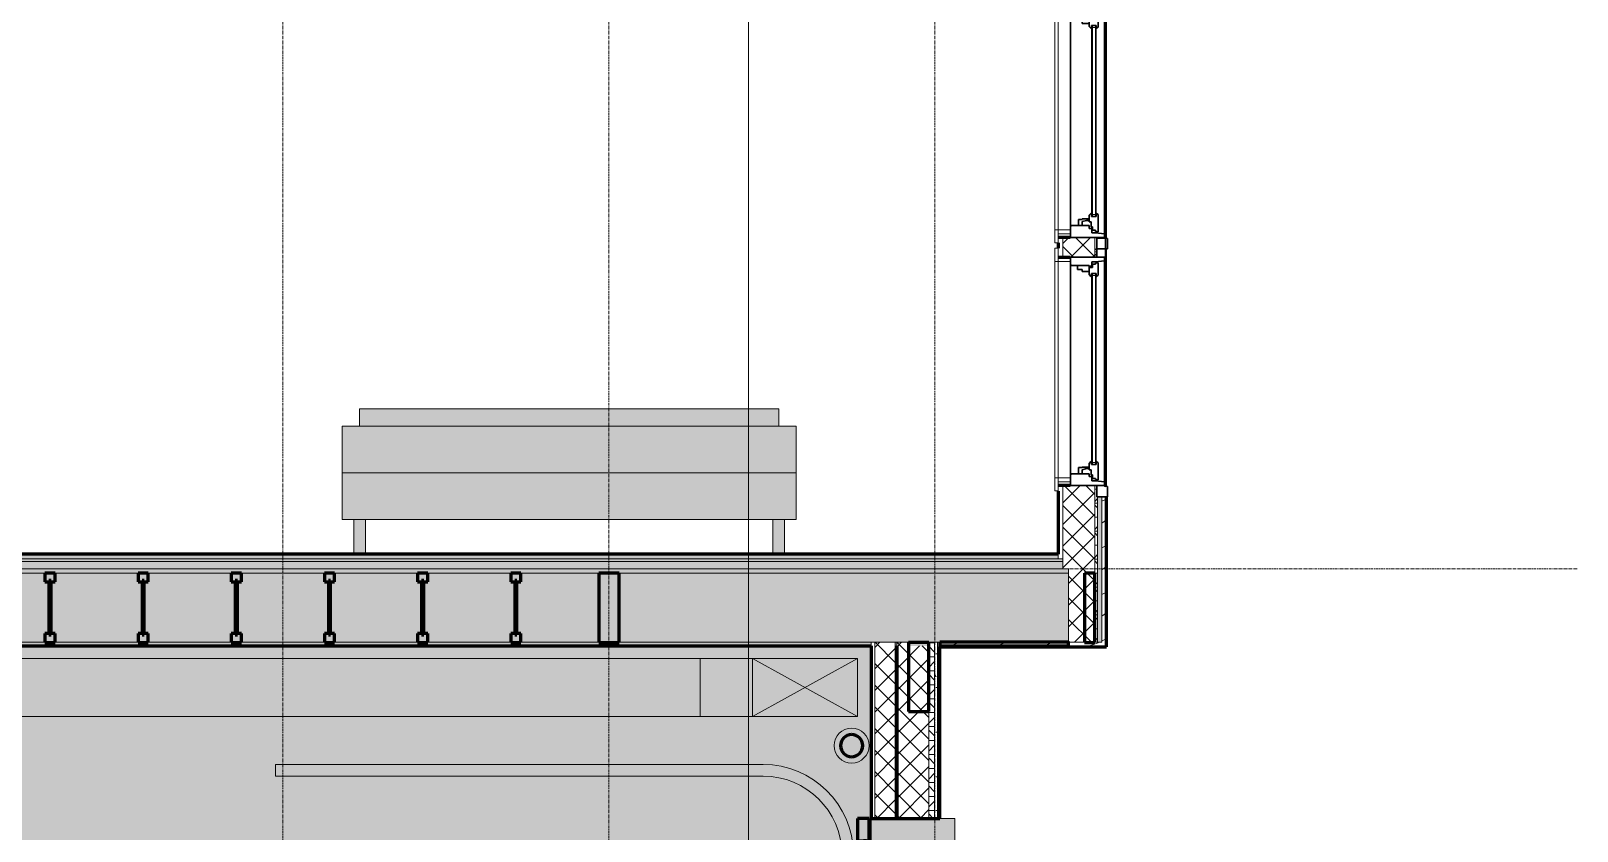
# Model space of a CAD drawing. Header units: inches. Extents: x -3207 to -1923, y -226 to 478.
# Drawn here: x -2201.1 to -1935.5, y 102.2 to 239.7 of the extents above; entities that cross this region are included whole.
import ezdxf

# ---------------------------------------------------------------- set-up
doc = ezdxf.new("R2010")
doc.units = ezdxf.units.IN
doc.header["$MEASUREMENT"] = 0
doc.linetypes.add('Grid Line 1_2_', pattern=[0.875, 0.5, -0.125, 0.125, -0.125])
for name, color, linetype, lineweight in [('A-CLNG-1', 13, 'Continuous', 60), ('A-CLNG-PATT-1', 13, 'Continuous', 9), ('A-DOOR', 31, 'Continuous', 18), ('A-DOOR-1', 31, 'Continuous', 60), ('A-FLOR', 192, 'Continuous', 18), ('A-FLOR-1', 192, 'Continuous', 60), ('A-FLOR-LEVL-1', 51, 'Grid Line 1_2_', 9), ('A-FLOR-MCUT', 51, 'Continuous', 18), ('A-FLOR-PATT-1', 8, 'Continuous', 9), ('A-GLAZ-1', 151, 'Continuous', 9), ('A-GLAZ-2', 151, 'Continuous', 30), ('A-WALL', 113, 'Continuous', 18), ('A-WALL-PATT-1', 111, 'Continuous', 9), ('G-ANNO-SYMB-1', 111, 'Continuous', 9), ('I-FURN', 30, 'Continuous', 9), ('I-WALL', 2, 'Continuous', 18), ('I-WALL-1', 2, 'Continuous', 60), ('M-HVAC-DUCT', 70, 'Continuous', 9), ('M-HVAC-DUCT-ANNO', 70, 'Continuous', 9), ('S-BEAM', 12, 'Continuous', 9), ('S-BEAM-1', 12, 'Continuous', 60), ('S-FNDN', 32, 'Continuous', 18), ('S-FNDN-1', 32, 'Continuous', 60), ('S-GRID-1', 1, 'Grid Line 1_2_', 9)]:
    doc.layers.add(name, color=color, linetype=linetype, lineweight=lineweight)
pattern_1 = [(0, (-2625.466, 124.937), (15.36, 3.84), [0.634, -10.886, 0.634, -10.886, -61.44]), (0, (-2625.466, 124.937), (15.36, 3.84), [-23.04, 0.634, -22.406, 0.634, -10.886, -26.88]), (0, (-2625.466, 124.937), (15.36, 3.84), [-57.6, 0.634, -7.046, 0.634, -18.566]), (120, (-2619.706, 126.857), (-11.005538, 11.38215), [0.634, -10.886, 0.634, -10.886, -61.44]), (120, (-2619.706, 126.857), (-11.005538, 11.38215), [-23.04, 0.634, -22.406, 0.634, -10.886, -26.88]), (120, (-2619.706, 126.857), (-11.005538, 11.38215), [-57.6, 0.634, -7.046, 0.634, -18.566]), (240, (-2617.786, 134.537), (-4.354462, -15.22215), [0.634, -10.886, 0.634, -10.886, -61.44]), (240, (-2617.786, 134.537), (-4.354462, -15.22215), [-23.04, 0.634, -22.406, 0.634, -10.886, -26.88]), (240, (-2617.786, 134.537), (-4.354462, -15.22215), [-57.6, 0.634, -7.046, 0.634, -18.566])]
pattern_2 = [(45, (-2625.466, 124.937), (-1.856155, 1.856155), []), (135, (-2625.466, 124.937), (-1.856155, -1.856155), [])]
pattern_3 = [(0, (-2625.466, 124.937), (0, 2.399), []), (315, (-2625.466, 124.937), (2.398506, 0), [3.393, -3.393]), (45, (-2625.466, 124.937), (2.398506, 0), [3.393, -3.393])]
pattern_4 = [(216.87, (-2622.268, 132.934), (23.9897714, 15.993643), [3.998, -35.986]), (206.565, (-2617.47, 130.535), (-7.99708, -7.99662), [8.941, -8.941]), (198.435, (-2617.47, 126.537), (-15.993845, -7.997098), [5.058, -20.23])]

# ---------------------------------------------------------------- blocks, each defined once
blk = doc.blocks.new('Bed-Standard - King 78_ x 80_-V3-Section 12')
at = {"layer": 'I-FURN'}
for points in [[(-2072.6, 173.75), (-2072.6, 174.75), (-2144.6, 174.75), (-2144.6, 173.75), (-2092.81, 173.75)], [(-2144.6, 171.75), (-2072.6, 171.75), (-2072.6, 173.75), (-2144.6, 173.75)], [(-2147.46, 163.75), (-2146.6, 163.75), (-2146.6, 171.75), (-2147.6, 171.75), (-2147.6, 163.75), (-2147.52, 163.75)], [(-2070.6, 163.75), (-2070.6, 171.75), (-2146.6, 171.75), (-2146.6, 163.75), (-2092.81, 163.75)], [(-2070.35, 163.75), (-2069.6, 163.75), (-2069.6, 171.75), (-2070.6, 171.75), (-2070.6, 163.75)], [(-2147.52, 155.75), (-2146.6, 155.75), (-2146.6, 163.75), (-2147.6, 163.75), (-2147.6, 155.75), (-2147.53, 155.75)], [(-2129.13, 155.75), (-2070.6, 155.75), (-2070.6, 163.75), (-2146.6, 163.75), (-2146.6, 155.75), (-2138.21, 155.75)], [(-2070.31, 155.75), (-2069.6, 155.75), (-2069.6, 163.75), (-2070.6, 163.75), (-2070.6, 155.75), (-2070.35, 155.75)], [(-2145.6, 149.75), (-2143.6, 149.75), (-2143.6, 155.75), (-2145.6, 155.75), (-2145.6, 151.52)], [(-2073.6, 149.75), (-2071.6, 149.75), (-2071.6, 155.75), (-2073.6, 155.75), (-2073.6, 151.52)]]:
    blk.add_hatch(color=256, dxfattribs=at).paths.add_polyline_path(points, flags=0)
for p, q in [((-2072.6, 174.75), (-2144.6, 174.75)), ((-2144.6, 173.75), (-2144.6, 174.75)), ((-2144.6, 171.75), (-2144.6, 173.75)), ((-2072.6, 174.75), (-2072.6, 173.75)), ((-2072.6, 173.75), (-2072.6, 171.75)), ((-2147.6, 171.75), (-2147.6, 163.75)), ((-2147.6, 171.75), (-2146.6, 171.75)), ((-2146.6, 171.75), (-2070.6, 171.75)), ((-2070.6, 171.75), (-2069.6, 171.75)), ((-2069.6, 163.75), (-2069.6, 171.75)), ((-2147.6, 163.75), (-2147.6, 155.75)), ((-2147.6, 163.75), (-2146.6, 163.75)), ((-2146.6, 163.75), (-2147.6, 163.75)), ((-2146.6, 163.75), (-2070.6, 163.75)), ((-2070.6, 163.75), (-2146.6, 163.75)), ((-2070.6, 163.75), (-2069.6, 163.75)), ((-2069.6, 163.75), (-2070.6, 163.75)), ((-2069.6, 155.75), (-2069.6, 163.75)), ((-2146.6, 155.75), (-2147.6, 155.75)), ((-2070.6, 155.75), (-2146.6, 155.75)), ((-2145.6, 155.75), (-2145.6, 149.75)), ((-2143.6, 149.75), (-2143.6, 155.75)), ((-2073.6, 155.75), (-2073.6, 149.75)), ((-2071.6, 149.75), (-2071.6, 155.75)), ((-2069.6, 155.75), (-2070.6, 155.75))]:
    blk.add_line(p, q, dxfattribs=at)
blk = doc.blocks.new('Door-Sectional_Model3552_Comcl_Amarr - GARAGE-1873520-Section 12')
at = {"layer": 'A-DOOR'}
for points in [[(-2060.09, 113.88), (-2060.09, 114.98), (-2060.93, 115.18), (-2061.6, 115.73), (-2061.95, 116.46), (-2061.93, 117.33), (-2061.57, 118.07), (-2060.91, 118.6), (-2060.09, 118.79), (-2060.09, 119.88), (-2061.23, 119.65), (-2062.21, 119), (-2062.86, 118.03), (-2063.08, 116.87), (-2062.86, 115.73), (-2062.21, 114.76), (-2061.23, 114.11), (-2060.32, 113.93)], [(-2060.09, 113.88), (-2058.94, 114.11), (-2057.97, 114.76), (-2057.31, 115.73), (-2057.09, 116.88), (-2057.31, 118.03), (-2057.97, 119), (-2058.94, 119.65), (-2060.09, 119.88), (-2060.09, 118.79), (-2059.25, 118.59), (-2058.58, 118.03), (-2058.23, 117.31), (-2058.24, 116.43), (-2058.6, 115.69), (-2059.26, 115.16), (-2060.09, 114.98), (-2060.09, 114.11)], [(-2060.09, 114.98), (-2059.26, 115.16), (-2058.6, 115.69), (-2058.23, 116.46), (-2058.23, 117.31), (-2058.6, 118.07), (-2059.28, 118.61), (-2060.09, 118.79), (-2060.91, 118.6), (-2061.58, 118.07), (-2061.95, 117.31), (-2061.95, 116.46), (-2061.58, 115.69), (-2060.89, 115.16), (-2060.44, 115.06)], [(-2059.06, 20.52), (-2059.06, 57.81), (-2059.77, 98.32), (-2060.03, 100.99), (-2060.75, 103.57), (-2061.91, 105.99), (-2063.46, 108.18), (-2065.37, 110.06), (-2067.57, 111.59), (-2070, 112.71), (-2072.6, 113.4), (-2075.27, 113.63), (-2159.06, 113.63), (-2159.06, 111.63), (-2075.27, 111.63), (-2072.94, 111.43), (-2070.68, 110.83), (-2068.56, 109.85), (-2066.64, 108.52), (-2064.98, 106.88), (-2063.63, 104.97), (-2062.62, 102.87), (-2062, 100.62), (-2061.77, 98.29), (-2060.41, 20.54), (-2059.77, 20.53)], [(-2057.56, 84.63), (-2057.56, 100.51), (-2058.06, 100.51), (-2058.06, 84.63)], [(-2057.56, 63.63), (-2057.56, 82.13), (-2058.06, 82.13), (-2058.06, 63.63)], [(-2057.56, 42.63), (-2057.56, 61.13), (-2058.06, 61.13), (-2058.06, 42.63)], [(-2057.56, 24.26), (-2057.56, 40.13), (-2058.56, 40.13), (-2058.56, 24.26), (-2058.41, 24.26)]]:
    blk.add_hatch(color=256, dxfattribs=at).paths.add_polyline_path(points, flags=0)
h = blk.add_hatch(color=256, dxfattribs=at)
h.paths.add_polyline_path([(-2057.06, 83.38), (-2057.06, 84.63), (-2059.06, 84.63), (-2059.06, 83.38), (-2057.56, 83.38)], flags=0)
h.paths.add_polyline_path([(-2058.06, 100.51), (-2057.06, 100.51), (-2057.06, 104.38), (-2059.06, 104.38), (-2059.06, 100.51), (-2058.41, 100.51)], flags=0)
h = blk.add_hatch(color=256, dxfattribs=at)
h.paths.add_polyline_path([(-2059.06, 84.63), (-2058.06, 84.63), (-2058.06, 100.51), (-2059.06, 100.51), (-2059.06, 98.32)], flags=0)
h.paths.add_polyline_path([(-2057.56, 84.63), (-2057.06, 84.63), (-2057.06, 100.51), (-2057.56, 100.51)], flags=0)
h = blk.add_hatch(color=256, dxfattribs=at)
h.paths.add_polyline_path([(-2058.06, 62.38), (-2057.06, 62.38), (-2057.06, 63.63), (-2059.06, 63.63), (-2059.06, 62.38), (-2058.41, 62.38)], flags=0)
h.paths.add_polyline_path([(-2058.06, 82.13), (-2057.06, 82.13), (-2057.06, 83.38), (-2059.06, 83.38), (-2059.06, 82.13), (-2058.41, 82.13)], flags=0)
h = blk.add_hatch(color=256, dxfattribs=at)
h.paths.add_polyline_path([(-2057.56, 63.63), (-2057.06, 63.63), (-2057.06, 82.13), (-2057.56, 82.13)], flags=0)
h.paths.add_polyline_path([(-2058.41, 63.63), (-2058.06, 63.63), (-2058.06, 82.13), (-2059.06, 82.13), (-2059.06, 63.63)], flags=0)
h = blk.add_hatch(color=256, dxfattribs=at)
h.paths.add_polyline_path([(-2057.06, 41.38), (-2057.06, 42.63), (-2059.06, 42.63), (-2059.06, 41.38), (-2057.56, 41.38)], flags=0)
h.paths.add_polyline_path([(-2057.56, 61.13), (-2057.06, 61.13), (-2057.06, 62.38), (-2059.06, 62.38), (-2059.06, 61.13), (-2058.06, 61.13)], flags=0)
h = blk.add_hatch(color=256, dxfattribs=at)
h.paths.add_polyline_path([(-2059.06, 42.63), (-2058.06, 42.63), (-2058.06, 61.13), (-2059.06, 61.13), (-2059.06, 57.81)], flags=0)
h.paths.add_polyline_path([(-2057.56, 42.63), (-2057.06, 42.63), (-2057.06, 61.13), (-2057.56, 61.13)], flags=0)
h = blk.add_hatch(color=256, dxfattribs=at)
h.paths.add_polyline_path([(-2057.06, 20.47), (-2057.06, 24.26), (-2059.06, 24.26), (-2059.06, 20.52), (-2057.11, 20.47)], flags=0)
h.paths.add_polyline_path([(-2058.06, 40.13), (-2057.06, 40.13), (-2057.06, 41.38), (-2059.06, 41.38), (-2059.06, 40.13), (-2058.41, 40.13)], flags=0)
h = blk.add_hatch(color=256, dxfattribs=at)
h.paths.add_polyline_path([(-2059.06, 24.26), (-2058.56, 24.26), (-2058.56, 40.13), (-2059.06, 40.13), (-2059.06, 24.96)], flags=0)
h.paths.add_polyline_path([(-2057.56, 24.26), (-2057.06, 24.26), (-2057.06, 40.13), (-2057.56, 40.13), (-2057.56, 24.96)], flags=0)
for p, q in [((-2159.06, 111.63), (-2159.06, 113.63)), ((-2159.06, 113.63), (-2075.27, 113.63)), ((-2159.06, 111.63), (-2075.27, 111.63)), ((-2061.77, 98.29), (-2060.42, 20.54)), ((-2059.06, 57.81), (-2059.77, 98.32)), ((-2059.06, 100.51), (-2059.06, 84.63)), ((-2057.06, 84.63), (-2057.06, 100.51)), ((-2059.06, 82.13), (-2059.06, 63.63)), ((-2057.06, 63.63), (-2057.06, 82.13)), ((-2059.06, 61.13), (-2059.06, 42.63)), ((-2057.06, 42.63), (-2057.06, 61.13)), ((-2059.06, 40.13), (-2059.06, 24.26)), ((-2057.06, 24.26), (-2057.06, 40.13))]:
    blk.add_line(p, q, dxfattribs=at)
for centre, radius, start, end in [((-2060.09, 116.88), 3, 90, 270), ((-2060.09, 116.88), 3, 270, 90), ((-2075.27, 98.13), 15.5, 0.6951, 90), ((-2075.27, 98.13), 13.5, 0.6728, 90)]:
    blk.add_arc(centre, radius, start, end, dxfattribs=at)
at = {"layer": 'A-DOOR-1'}
for p, q in [((-2059.06, 104.38), (-2059.06, 100.51)), ((-2057.06, 104.38), (-2059.06, 104.38)), ((-2057.06, 100.51), (-2057.06, 104.38)), ((-2059.06, 100.51), (-2057.06, 100.51)), ((-2058.06, 100.51), (-2058.06, 84.63)), ((-2057.56, 100.51), (-2058.06, 100.51)), ((-2057.56, 84.63), (-2057.56, 100.51)), ((-2059.06, 84.63), (-2059.06, 83.38)), ((-2057.06, 84.63), (-2059.06, 84.63)), ((-2059.06, 83.38), (-2057.06, 83.38)), ((-2059.06, 83.38), (-2059.06, 82.13)), ((-2057.06, 83.38), (-2059.06, 83.38)), ((-2058.06, 84.63), (-2057.56, 84.63)), ((-2057.06, 83.38), (-2057.06, 84.63)), ((-2057.06, 82.13), (-2057.06, 83.38)), ((-2059.06, 82.13), (-2057.06, 82.13)), ((-2058.06, 82.13), (-2058.06, 63.63)), ((-2057.56, 82.13), (-2058.06, 82.13)), ((-2057.56, 63.63), (-2057.56, 82.13)), ((-2059.06, 63.63), (-2059.06, 62.38)), ((-2057.06, 63.63), (-2059.06, 63.63)), ((-2059.06, 62.38), (-2057.06, 62.38)), ((-2059.06, 62.38), (-2059.06, 61.13)), ((-2057.06, 62.38), (-2059.06, 62.38)), ((-2059.06, 61.13), (-2057.06, 61.13)), ((-2058.06, 63.63), (-2057.56, 63.63)), ((-2058.06, 61.13), (-2058.06, 42.63)), ((-2057.56, 61.13), (-2058.06, 61.13)), ((-2057.56, 42.63), (-2057.56, 61.13)), ((-2057.06, 62.38), (-2057.06, 63.63)), ((-2057.06, 61.13), (-2057.06, 62.38)), ((-2059.06, 42.63), (-2059.06, 41.38)), ((-2057.06, 42.63), (-2059.06, 42.63)), ((-2058.06, 42.63), (-2057.56, 42.63)), ((-2057.06, 41.38), (-2057.06, 42.63)), ((-2059.06, 41.38), (-2057.06, 41.38)), ((-2059.06, 41.38), (-2059.06, 40.13)), ((-2057.06, 41.38), (-2059.06, 41.38)), ((-2059.06, 40.13), (-2057.06, 40.13)), ((-2058.56, 40.13), (-2058.56, 24.26)), ((-2057.56, 40.13), (-2058.56, 40.13)), ((-2057.56, 24.26), (-2057.56, 40.13)), ((-2057.06, 40.13), (-2057.06, 41.38)), ((-2059.06, 24.26), (-2059.06, 20.38)), ((-2057.06, 24.26), (-2059.06, 24.26)), ((-2058.56, 24.26), (-2057.56, 24.26)), ((-2057.06, 20.38), (-2057.06, 24.26)), ((-2059.06, 20.38), (-2057.06, 20.38))]:
    blk.add_line(p, q, dxfattribs=at)
for start, end in [(90, 270), (270, 90)]:
    blk.add_arc((-2060.09, 116.88), 1.91, start, end, dxfattribs=at)
blk = doc.blocks.new('LVL-Laminated Veneer Lumber - _2_-1 3_4_ x 11 7_8_ LVL-1960453-Section 12')
at = {"layer": 'S-BEAM-1'}
for p, q in [((-2100.02, 146.5), (-2103.52, 146.5)), ((-2103.52, 146.5), (-2103.52, 134.62)), ((-2100.02, 134.62), (-2100.02, 146.5)), ((-2103.52, 134.62), (-2100.02, 134.62))]:
    blk.add_line(p, q, dxfattribs=at)
blk = doc.blocks.new('Window-Casement-Andersen-A_Series - 3_-3 1_4_ x 3_-3 1_4_-V6-Section 12')
at = {"layer": 'A-GLAZ-1'}
for p, q in [((-2024.59, 202.34), (-2025.21, 202.34)), ((-2025.21, 202.34), (-2025.21, 160.63)), ((-2024.59, 160.63), (-2024.59, 202.34)), ((-2024.59, 200.09), (-2025.21, 200.09)), ((-2024.59, 200.78), (-2024.59, 162.19)), ((-2022.52, 200.78), (-2024.59, 200.78)), ((-2022.52, 200.09), (-2024.59, 200.09)), ((-2022.52, 162.19), (-2022.52, 200.78)), ((-2018.87, 197.5), (-2018.87, 165.68)), ((-2018.74, 197.5), (-2018.74, 197.98)), ((-2018.22, 197.65), (-2018.74, 197.65)), ((-2018.74, 197.5), (-2018.74, 165.68)), ((-2018.22, 197.98), (-2018.22, 197.5)), ((-2018.22, 197.5), (-2018.22, 165.68)), ((-2018.1, 197.5), (-2018.1, 165.68)), ((-2018.74, 165.68), (-2018.74, 165.18)), ((-2018.22, 165.51), (-2018.74, 165.51)), ((-2018.22, 165.18), (-2018.22, 165.68)), ((-2024.59, 162.88), (-2025.21, 162.88)), ((-2022.52, 162.88), (-2024.59, 162.88)), ((-2024.59, 162.19), (-2022.52, 162.19)), ((-2025.21, 160.63), (-2024.59, 160.63))]:
    blk.add_line(p, q, dxfattribs=at)
at = {"layer": 'A-GLAZ-2'}
for p, q in [((-2016.46, 204.06), (-2017.96, 204.06)), ((-2017.96, 204.06), (-2017.96, 200.81)), ((-2016.46, 204.06), (-2017.96, 204.06)), ((-2016.46, 161.43), (-2016.46, 204.06)), ((-2016.46, 203.56), (-2016.46, 203.19)), ((-2016.46, 203.19), (-2016.46, 200.56)), ((-2016.65, 200.81), (-2022.52, 200.81)), ((-2022.52, 200.81), (-2022.52, 161.56)), ((-2022.52, 199.54), (-2022.37, 199.38)), ((-2022.37, 199.38), (-2019.31, 199.38)), ((-2021.31, 199.38), (-2021.31, 198.7)), ((-2019.31, 199.38), (-2019.31, 197.82)), ((-2019.31, 199.25), (-2018.83, 199.25)), ((-2018.83, 199.25), (-2018.83, 200.01)), ((-2018.83, 200.01), (-2018.18, 200.01)), ((-2018.2, 199.58), (-2018.7, 199.58)), ((-2018.7, 199.58), (-2018.7, 199.06)), ((-2017.72, 199.83), (-2018.2, 199.75)), ((-2018.2, 199.75), (-2018.2, 199.58)), ((-2018.18, 200.01), (-2016.65, 200.19)), ((-2017.72, 197.69), (-2017.72, 199.83)), ((-2016.65, 161.56), (-2016.65, 200.81)), ((-2016.46, 200.56), (-2016.65, 200.56)), ((-2021.31, 198.7), (-2020.5, 198.7)), ((-2020.5, 198.7), (-2020.5, 198.34)), ((-2020.5, 198.34), (-2019.31, 198.34)), ((-2018.7, 199.06), (-2019.31, 199.06)), ((-2019.31, 197.82), (-2018.99, 197.5)), ((-2018.99, 197.5), (-2018.87, 197.5)), ((-2018.87, 197.98), (-2018.87, 197.5)), ((-2018.1, 197.98), (-2018.87, 197.98)), ((-2018.1, 197.98), (-2018.1, 197.5)), ((-2018.1, 197.5), (-2018.05, 197.5)), ((-2018.05, 197.5), (-2017.72, 197.69)), ((-2019.31, 164.74), (-2020.51, 164.74)), ((-2020.51, 164.74), (-2020.51, 164.64)), ((-2019, 165.68), (-2019.31, 165.38)), ((-2019.31, 165.38), (-2019.31, 164.26)), ((-2018.87, 165.68), (-2019, 165.68)), ((-2018.87, 165.18), (-2018.87, 165.68)), ((-2018.1, 165.18), (-2018.87, 165.18)), ((-2018.05, 165.68), (-2018.1, 165.68)), ((-2018.1, 165.68), (-2018.1, 165.18)), ((-2017.72, 165.48), (-2018.05, 165.68)), ((-2017.72, 162.54), (-2017.72, 165.48)), ((-2022.52, 163.43), (-2022.37, 163.59)), ((-2022.37, 163.59), (-2019.3, 163.59)), ((-2021.11, 164.64), (-2020.51, 164.64)), ((-2021.11, 163.59), (-2021.11, 164.64)), ((-2019.74, 164.48), (-2020.5, 164.28)), ((-2020.5, 164.28), (-2020.5, 163.59)), ((-2019.31, 164.48), (-2019.74, 164.48)), ((-2019.31, 164.26), (-2018.94, 164.26)), ((-2019.3, 163.59), (-2019.3, 163.13)), ((-2019.3, 163.13), (-2018.83, 163.13)), ((-2018.94, 164.26), (-2018.94, 163.39)), ((-2018.94, 163.39), (-2018.7, 163.39)), ((-2018.83, 163.13), (-2018.83, 162.36)), ((-2018.83, 162.36), (-2018.18, 162.36)), ((-2018.7, 163.39), (-2018.7, 162.8)), ((-2018.7, 162.8), (-2018.2, 162.8)), ((-2018.2, 162.8), (-2018.2, 162.6)), ((-2018.2, 162.6), (-2018.03, 162.6)), ((-2018.18, 162.36), (-2016.65, 162.19)), ((-2018.03, 162.6), (-2017.72, 162.54)), ((-2022.52, 161.56), (-2016.65, 161.56)), ((-2017.96, 161.56), (-2017.96, 159.94)), ((-2017.96, 161.56), (-2017.96, 159.63)), ((-2016.46, 159.63), (-2017.96, 159.63)), ((-2017.96, 159.63), (-2016.15, 159.63)), ((-2016.65, 161.56), (-2016.65, 161.46)), ((-2016.65, 161.46), (-2016.65, 161.56)), ((-2016.65, 161.46), (-2016.46, 161.43)), ((-2016.15, 161.38), (-2016.65, 161.46)), ((-2016.15, 159.63), (-2016.15, 161.38))]:
    blk.add_line(p, q, dxfattribs=at)
blk = doc.blocks.new('LVL-Laminated Veneer Lumber - _2_-1 3_4_ x 11 7_8_ LVL-2008976-Section 12')
at = {"layer": 'S-BEAM'}
blk.add_hatch(color=256, dxfattribs=at).paths.add_polyline_path([(-2048.1, 134), (-2046.84, 134), (-2046.84, 134.62), (-2050.34, 134.62), (-2050.34, 134)], flags=0)
at = {"layer": 'S-BEAM-1'}
for p, q in [((-2046.84, 134.62), (-2050.34, 134.62)), ((-2050.34, 134.62), (-2050.34, 122.75)), ((-2046.84, 122.75), (-2046.84, 134.62)), ((-2050.34, 122.75), (-2046.84, 122.75))]:
    blk.add_line(p, q, dxfattribs=at)
blk = doc.blocks.new('LVL-Laminated Veneer Lumber - 1 3_4_x11 7_8_ LVL-1960503-Section 12')
at = {"layer": 'S-BEAM-1'}
for p, q in [((-2018.34, 146.5), (-2020.09, 146.5)), ((-2020.09, 146.5), (-2020.09, 134.62)), ((-2018.34, 134.62), (-2018.34, 146.5)), ((-2020.09, 134.62), (-2018.34, 134.62))]:
    blk.add_line(p, q, dxfattribs=at)
blk = doc.blocks.new('Rectangular Elbow - Radius - 1 W-2200222-Section 12')
at = {"layer": 'M-HVAC-DUCT'}
blk.add_hatch(color=256, dxfattribs=at).paths.add_polyline_path([(-2077.09, 121.87), (-2077.09, 131.87), (-2086.09, 131.87), (-2086.09, 121.87), (-2077.31, 121.87)], flags=0)
for p, q in [((-2086.09, 121.87), (-2086.09, 131.87)), ((-2077.09, 131.87), (-2086.09, 131.87)), ((-2086.09, 121.87), (-2077.09, 121.87))]:
    blk.add_line(p, q, dxfattribs=at)
blk = doc.blocks.new('Plywood Web Joist - 11 7_8_ TJI360 _ 16_ O_C_-2000566-Section 12')
at = {"layer": 'S-BEAM-1'}
for p, q in [((-2118.65, 146.5), (-2118.65, 145)), ((-2116.9, 146.5), (-2118.65, 146.5)), ((-2116.9, 145), (-2116.9, 146.5)), ((-2118.65, 145), (-2117.96, 145)), ((-2117.96, 145), (-2117.96, 145.25)), ((-2117.96, 145.25), (-2117.59, 145.25)), ((-2117.96, 145.25), (-2117.96, 135.9)), ((-2117.59, 145.25), (-2117.96, 145.25)), ((-2117.59, 145.25), (-2117.59, 145)), ((-2117.59, 135.9), (-2117.59, 145.25)), ((-2117.59, 145), (-2116.9, 145)), ((-2117.96, 136.12), (-2118.65, 136.12)), ((-2118.65, 136.12), (-2118.65, 134.62)), ((-2117.96, 135.9), (-2117.96, 136.12)), ((-2117.59, 135.9), (-2117.96, 135.9)), ((-2117.96, 135.9), (-2117.59, 135.9)), ((-2116.9, 136.12), (-2117.59, 136.12)), ((-2117.59, 136.12), (-2117.59, 135.9)), ((-2116.9, 134.62), (-2116.9, 136.12)), ((-2118.65, 134.62), (-2116.9, 134.62))]:
    blk.add_line(p, q, dxfattribs=at)

msp = doc.modelspace()

# ---------------------------------------------------------------- hatches: boundary and pattern name
at = {"layer": 'A-CLNG-PATT-1'}
h = msp.add_hatch(dxfattribs=at)
h.set_pattern_fill('FP_5', color=256, style=0, pattern_type=2)
h.set_pattern_definition(pattern_4)
h.paths.add_polyline_path([(-2020.16081, 133.875), (-2016.33668, 133.875), (-2016.33668, 134.625), (-2044.96168, 134.625), (-2044.96168, 133.875), (-2022.83668, 133.875)], flags=0)
at = {"layer": 'A-FLOR'}
h = msp.add_hatch(color=256, dxfattribs=at)
h.paths.add_polyline_path([(-2565.01919, 149), (-2547.08668, 149), (-2547.08668, 149.75), (-2657.42732, 149.75), (-2657.41321, 149), (-2583.18114, 149)], flags=0)
h.paths.add_polyline_path([(-2692.15282, 149), (-2667.40478, 149), (-2667.2583, 149.07179), (-2666.70914, 149.56678), (-2666.59306, 149.75), (-2709.08668, 149.75), (-2709.08668, 149)], flags=0)
h.paths.add_polyline_path([(-2056.4847, 149), (-2024.58668, 149), (-2024.58668, 149.75), (-2260.08668, 149.75), (-2260.08668, 149), (-2065.56568, 149)], flags=0)
h.paths.add_polyline_path([(-2662.66679, 149), (-2661.11859, 149), (-2661.06686, 149.07649), (-2660.98529, 149.75), (-2662.77664, 149.75), (-2662.69211, 149.16791)], flags=0)
h = msp.add_hatch(color=256, dxfattribs=at)
h.paths.add_polyline_path([(-2259.26362, 147.25), (-2023.83668, 147.25), (-2023.83668, 148.5), (-2260.08668, 148.5), (-2260.08668, 147.25)], flags=0)
h.paths.add_polyline_path([(-2709.83668, 147.25), (-2669.91308, 147.25), (-2669.84501, 147.80394), (-2668.42489, 148.5), (-2709.83668, 148.5), (-2709.83668, 148.06721)], flags=0)
h.paths.add_polyline_path([(-2540.33668, 147.25), (-2540.33668, 148.5), (-2540.96168, 148.5), (-2540.96168, 147.25)], flags=0)
h.paths.add_polyline_path([(-2663.58175, 147.25), (-2663.71465, 147.78547), (-2663.75856, 147.83427), (-2663.82698, 147.85768), (-2664.0848, 147.75129), (-2664.79501, 147.25), (-2663.71465, 147.25)], flags=0)
h.paths.add_polyline_path([(-2655.82893, 147.25), (-2546.46168, 147.25), (-2546.46168, 148.5), (-2657.42026, 148.5), (-2657.41321, 147.25)], flags=0)
h.paths.add_polyline_path([(-2662.00008, 147.69648), (-2661.45671, 148.5), (-2662.54621, 148.5), (-2662.38391, 148.04003)], flags=0)
at = {"layer": 'A-FLOR-PATT-1'}
h = msp.add_hatch(dxfattribs=at)
h.set_pattern_fill('FP_4', color=256, style=0, pattern_type=2)
h.set_pattern_definition(pattern_3)
h.paths.add_polyline_path([(-2038.33255, 148.5), (-2023.83668, 148.5), (-2023.83668, 149), (-2260.08668, 149), (-2260.08668, 148.5), (-2056.4847, 148.5)], flags=0)
h.paths.add_polyline_path([(-2709.83668, 148.5), (-2668.42489, 148.5), (-2667.40478, 149), (-2709.83668, 149)], flags=0)
h.paths.add_polyline_path([(-2662.38391, 148.5), (-2661.45671, 148.5), (-2661.11859, 149), (-2662.66679, 149), (-2662.62509, 148.72357), (-2662.54621, 148.5)], flags=0)
h.paths.add_polyline_path([(-2657.42026, 148.5), (-2547.08668, 148.52), (-2547.08668, 149), (-2657.42309, 149), (-2657.42222, 148.84692)], flags=0)
h = msp.add_hatch(dxfattribs=at)
h.set_pattern_fill('FP_4', color=256, style=0, pattern_type=2)
h.set_pattern_definition(pattern_3)
h.paths.add_polyline_path([(-2715.33668, 146.5), (-2540.33668, 146.5), (-2540.33668, 147.25), (-2715.33668, 147.25)], flags=0)
h.paths.add_polyline_path([(-2024.58668, 146.5), (-2022.83668, 146.5), (-2022.83668, 147.25), (-2260.08668, 147.25), (-2260.08668, 146.5), (-2044.96168, 146.5)], flags=0)
h = msp.add_hatch(dxfattribs=at)
h.set_pattern_fill('FP_6', color=256, style=0, pattern_type=2)
h.set_pattern_definition([(161.57, (-2625.226, 125.177), (-1.92045124, 0.00015035), [0, -13.661, 1.517, 0]), (18.43, (-2625.706, 125.177), (-1.92045124, -0.00015035), [0, -13.661, 1.517, 0]), (108.43, (-2625.226, 125.177), (0.9599691, -4.80073665), [4.553, -10.625]), (71.57, (-2625.706, 125.177), (0.9599691, 4.80073665), [4.553, -10.625])])
h.paths.add_polyline_path([(-2715.33668, 134.625), (-2540.33668, 134.625), (-2540.33668, 146.5), (-2715.33668, 146.5), (-2715.33668, 142.10476)], flags=0)
h.paths.add_polyline_path([(-2238.10417, 134.625), (-2022.83668, 134.625), (-2022.83668, 146.5), (-2260.08668, 146.5), (-2260.08668, 134.625)], flags=0)
h = msp.add_hatch(dxfattribs=at)
h.set_pattern_fill('FP_1', color=256, style=0, pattern_type=2)
h.set_pattern_definition(pattern_1)
h.paths.add_polyline_path([(-2092.8086, 134), (-2056.71168, 134), (-2056.71168, 134.625), (-2260.08668, 134.625), (-2260.08668, 134), (-2129.13249, 134)], flags=0)
h.paths.add_polyline_path([(-2692.15282, 134), (-2540.33668, 134), (-2540.33668, 134.625), (-2709.08668, 134.625), (-2709.08668, 134)], flags=0)
at = {"layer": 'A-WALL-PATT-1'}
h = msp.add_hatch(dxfattribs=at)
h.set_pattern_fill('FP_3', color=256, style=0, pattern_type=2)
h.set_pattern_definition(pattern_2)
h.paths.add_polyline_path([(-2020.16081, 134.625), (-2018.33668, 134.625), (-2018.33668, 161.5625), (-2023.83668, 161.5625), (-2023.83668, 147.25), (-2022.83668, 147.25), (-2022.83668, 134.625)], flags=0)
h.paths.add_polyline_path([(-2020.46168, 200.8125), (-2018.33668, 200.8125), (-2018.33668, 204.19481), (-2023.83668, 204.19481), (-2023.83668, 200.8125), (-2021.09069, 200.8125)], flags=0)
h.paths.add_polyline_path([(-2022.52418, 243.44481), (-2018.33668, 243.44481), (-2018.33668, 356.32927), (-2023.83668, 356.32927), (-2023.83668, 243.44481)], flags=0)
h.paths.add_polyline_path([(-2023.80598, 369.41074), (-2018.33668, 369.41074), (-2018.33668, 370.11785), (-2023.83668, 370.11785), (-2023.83668, 369.41074)], flags=0)
h = msp.add_hatch(dxfattribs=at)
h.set_pattern_fill('FP_5', color=256, style=0, pattern_type=2)
h.set_pattern_definition(pattern_4)
h.paths.add_polyline_path([(-2016.33668, 134.625), (-2016.33668, 159.625), (-2017.08668, 159.625), (-2017.08668, 134.625)], flags=0)
h.paths.add_polyline_path([(-2016.33668, 246.69481), (-2016.33668, 370.11785), (-2017.08668, 370.11785), (-2017.08668, 246.69481), (-2016.46218, 246.69481)], flags=0)
h = msp.add_hatch(dxfattribs=at)
h.set_pattern_fill('FP_1', color=256, style=0, pattern_type=2)
h.set_pattern_definition(pattern_1)
h.paths.add_polyline_path([(-2024.18589, 149), (-2023.83668, 149.00159), (-2023.83668, 161.5625), (-2024.58668, 161.5625), (-2024.58668, 149)], flags=0)
h.paths.add_polyline_path([(-2023.83668, 200.8125), (-2023.83668, 204.19481), (-2024.58668, 204.19481), (-2024.58668, 200.8125)], flags=0)
h.paths.add_polyline_path([(-2023.83668, 243.44481), (-2023.83668, 355.26861), (-2024.58668, 355.26861), (-2024.58668, 243.44481)], flags=0)
h = msp.add_hatch(dxfattribs=at)
h.set_pattern_fill('FP_4', color=256, style=0, pattern_type=2)
h.set_pattern_definition(pattern_3)
h.paths.add_polyline_path([(-2017.83668, 134.625), (-2017.83668, 159.625), (-2017.96168, 159.625), (-2017.96168, 161.5625), (-2018.33668, 161.5625), (-2018.33668, 134.625)], flags=0)
h.paths.add_polyline_path([(-2017.96168, 200.8125), (-2017.96168, 204.19481), (-2018.33668, 204.19481), (-2018.33668, 200.8125)], flags=0)
h.paths.add_polyline_path([(-2017.96168, 243.44481), (-2017.94936, 246.69481), (-2017.83668, 246.69481), (-2017.85172, 355.26861), (-2018.33668, 355.26861), (-2018.33668, 243.44481), (-2018.17187, 243.44481)], flags=0)
h = msp.add_hatch(dxfattribs=at)
h.set_pattern_fill('FP_1', color=256, style=0, pattern_type=2)
h.set_pattern_definition(pattern_1)
h.paths.add_polyline_path([(-2056.08668, 104.38232), (-2056.08668, 134.625), (-2056.71168, 134.625), (-2056.71168, 104.38232), (-2056.4847, 104.38232)], flags=0)
h = msp.add_hatch(dxfattribs=at)
h.set_pattern_fill('FP_3', color=256, style=0, pattern_type=2)
h.set_pattern_definition(pattern_2)
h.paths.add_polyline_path([(-2053.47799, 104.38232), (-2052.58668, 104.38232), (-2052.58668, 134.625), (-2056.08668, 134.625), (-2056.08668, 104.38232)], flags=0)
h = msp.add_hatch(dxfattribs=at)
h.set_pattern_fill('FP_3', color=256, style=0, pattern_type=2)
h.set_pattern_definition(pattern_2)
h.paths.add_polyline_path([(-2046.83668, 104.38232), (-2046.83668, 134), (-2050.33668, 134), (-2050.33668, 134.625), (-2052.33668, 134.625), (-2052.33668, 104.38232)], flags=0)
h = msp.add_hatch(dxfattribs=at)
h.set_pattern_fill('FP_4', color=256, style=0, pattern_type=2)
h.set_pattern_definition(pattern_3)
h.paths.add_polyline_path([(-2045.83668, 104.38232), (-2045.83668, 134.625), (-2046.83668, 134.61791), (-2046.83668, 104.38232)], flags=0)
h = msp.add_hatch(dxfattribs=at)
h.set_pattern_fill('FP_7', color=256, style=0, pattern_type=2)
h.set_pattern_definition([(0, (-2625.466, 124.937), (7.68, 1.92), [0.634, -5.126, 0.634, -5.126, -30.72]), (0, (-2625.466, 124.937), (7.68, 1.92), [-11.52, 0.634, -10.886, 0.634, -5.126, -13.44]), (0, (-2625.466, 124.937), (7.68, 1.92), [-28.8, 0.634, -3.206, 0.634, -8.966]), (120, (-2622.586, 125.897), (-5.502769, 5.691075), [0.634, -5.126, 0.634, -5.126, -30.72]), (120, (-2622.586, 125.897), (-5.502769, 5.691075), [-11.52, 0.634, -10.886, 0.634, -5.126, -13.44]), (120, (-2622.586, 125.897), (-5.502769, 5.691075), [-28.8, 0.634, -3.206, 0.634, -8.966]), (240, (-2621.626, 129.737), (-2.177231, -7.611075), [0.634, -5.126, 0.634, -5.126, -30.72]), (240, (-2621.626, 129.737), (-2.177231, -7.611075), [-11.52, 0.634, -10.886, 0.634, -5.126, -13.44]), (240, (-2621.626, 129.737), (-2.177231, -7.611075), [-28.8, 0.634, -3.206, 0.634, -8.966])])
h.paths.add_polyline_path([(-2045.33668, 104.38232), (-2045.33668, 134.625), (-2045.83668, 134.62169), (-2045.83668, 104.38232)], flags=0)
at = {"layer": 'I-WALL'}
h = msp.add_hatch(color=256, dxfattribs=at)
h.paths.add_polyline_path([(-2017.08668, 134.625), (-2017.08668, 159.625), (-2017.83668, 159.625), (-2017.83668, 134.625)], flags=0)
h.paths.add_polyline_path([(-2017.08668, 246.69481), (-2017.08668, 355.26861), (-2017.83668, 355.26861), (-2017.83668, 246.69481), (-2017.74807, 246.69481)], flags=0)
h = msp.add_hatch(color=256, dxfattribs=at)
h.paths.add_polyline_path([(-2056.71168, 20.46615), (-2056.71168, 134), (-2210.33668, 134), (-2210.33668, 131.875), (-2059.08786, 131.875), (-2059.08786, 121.875), (-2210.33668, 121.875), (-2210.33668, 23.66667), (-2060.41551, 20.54331), (-2061.77055, 98.32036), (-2061.997, 100.61521), (-2062.62356, 102.86526), (-2063.62856, 104.97364), (-2064.98194, 106.87724), (-2066.64317, 108.51907), (-2068.56252, 109.85), (-2070.68256, 110.83018), (-2072.93981, 111.43028), (-2075.26671, 111.63232), (-2159.06325, 111.63232), (-2159.06325, 113.63232), (-2075.26671, 113.63232), (-2072.59574, 113.40046), (-2070.00468, 112.7118), (-2067.57106, 111.58695), (-2065.36767, 110.05956), (-2063.46044, 108.17533), (-2061.90643, 105.99064), (-2060.75214, 103.57084), (-2060.0321, 100.98832), (-2059.76734, 98.29084), (-2059.06325, 57.80563), (-2059.06325, 104.38232), (-2057.06325, 104.38232), (-2057.06325, 20.47347)], flags=0)
h.paths.add_polyline_path([(-2060.08668, 113.88215), (-2061.2348, 114.11053), (-2062.20813, 114.76088), (-2062.85848, 115.73421), (-2063.08686, 116.88232), (-2062.83148, 118.07085), (-2062.20813, 119.00377), (-2061.2348, 119.65412), (-2060.08668, 119.8825), (-2058.93857, 119.65412), (-2057.96524, 119.00377), (-2057.31489, 118.03044), (-2057.08651, 116.88232), (-2057.34189, 115.6938), (-2057.96524, 114.76088), (-2058.93857, 114.11053), (-2059.91767, 113.91577)], flags=0)
for points in [[(-2052.58668, 104.38232), (-2052.33668, 104.38232), (-2052.33668, 134.625), (-2052.58668, 134.625), (-2052.58668, 104.43462)], [(-2052.33668, 20.375), (-2052.33668, 104.38232), (-2056.71168, 104.38232), (-2056.71168, 20.46615), (-2056.4847, 20.46142)]]:
    msp.add_hatch(color=256, dxfattribs=at).paths.add_polyline_path(points, flags=0)
at = {"layer": 'M-HVAC-DUCT'}
msp.add_hatch(color=256, dxfattribs=at).paths.add_polyline_path([(-2467.33668, 121.875), (-2086.08786, 121.875), (-2086.08786, 131.875), (-2467.33668, 131.875)], flags=0)
at = {"layer": 'M-HVAC-DUCT-ANNO'}
msp.add_hatch(color=256, dxfattribs=at).paths.add_polyline_path([(-2065.56568, 121.875), (-2059.08786, 121.875), (-2059.08786, 131.875), (-2077.08786, 131.875), (-2077.08786, 121.875), (-2073.59419, 121.875)], flags=0)
at = {"layer": 'S-FNDN'}
msp.add_hatch(color=256, dxfattribs=at).paths.add_polyline_path([(-2044.96168, 104.38232), (-2044.96168, 134.625), (-2045.33668, 134.62358), (-2045.33668, 104.38232)], flags=0)
h = msp.add_hatch(color=256, dxfattribs=at)
h.paths.add_polyline_path([(-2052.33668, 14.38232), (-2042.33668, 14.38232), (-2042.33668, 16.1658), (-2052.33668, 16.37413), (-2052.33668, 16.1658)], flags=0)
h.paths.add_polyline_path([(-2042.33668, 20.16667), (-2042.33668, 104.38232), (-2052.33668, 104.38232), (-2052.33668, 20.375), (-2046.75351, 20.25868)], flags=0)

# ---------------------------------------------------------------- linework, layer by layer
at = {"layer": 'A-CLNG-1'}
for p, q in [((-2022.83668, 134.625), (-2044.96168, 134.625)), ((-2044.96168, 134.625), (-2044.96168, 133.875)), ((-2044.96168, 133.875), (-2016.33668, 133.875)), ((-2016.33668, 133.875), (-2016.33668, 134.625))]:
    msp.add_line(p, q, dxfattribs=at)
at = {"layer": 'A-FLOR-1'}
for p, q in [((-2024.58668, 149.75), (-2709.08668, 149.75)), ((-2709.08668, 134), (-2056.71168, 134)), ((-2044.96168, 134), (-2022.83668, 134)), ((-2022.83668, 134), (-2022.83668, 134.625))]:
    msp.add_line(p, q, dxfattribs=at)
at = {"layer": 'A-FLOR-LEVL-1'}
msp.add_line((-1935.47917, 147.25), (-3194.57025, 147.25), dxfattribs=at)
at = {"layer": 'A-FLOR-MCUT'}
for p, q in [((-2023.83668, 149), (-2709.83668, 149)), ((-2023.83668, 147.25), (-2023.83668, 149)), ((-2022.83668, 146.5), (-2715.33668, 146.5)), ((-2023.83668, 148.5), (-2709.83668, 148.5)), ((-2022.83668, 147.25), (-2709.83668, 147.25)), ((-2044.96168, 134.625), (-2715.33668, 134.625))]:
    msp.add_line(p, q, dxfattribs=at)
at = {"layer": 'A-WALL'}
for p, q in [((-2023.83668, 204.19481), (-2023.83668, 200.8125)), ((-2018.33668, 204.19481), (-2018.33668, 200.8125)), ((-2023.83668, 161.5625), (-2023.83668, 149)), ((-2018.33668, 161.5625), (-2018.33668, 134.625)), ((-2017.83668, 159.625), (-2017.83668, 134.625)), ((-2017.08668, 159.625), (-2017.08668, 134.625)), ((-2024.58668, 149.75), (-2024.58668, 149)), ((-2022.83668, 147.25), (-2022.83668, 134.625)), ((-2056.71168, 134.625), (-2056.71168, 134)), ((-2056.08668, 134.625), (-2056.08668, 104.38232)), ((-2052.58668, 134.625), (-2052.58668, 104.38232)), ((-2052.33668, 134.625), (-2052.33668, 134)), ((-2046.83668, 134.625), (-2046.83668, 104.38232)), ((-2045.83668, 134.625), (-2045.83668, 104.38232)), ((-2045.33668, 134.625), (-2045.33668, 104.38232)), ((-2022.83668, 134.625), (-2017.08668, 134.625))]:
    msp.add_line(p, q, dxfattribs=at)
at = {"layer": 'G-ANNO-SYMB-1'}
msp.add_line((-2077.79874, 384.37598), (-2077.79874, -196.89908), dxfattribs=at)
at = {"layer": 'I-WALL'}
for p, q in [((-2016.33668, 246.69481), (-2016.33668, 204.04037)), ((-2016.33668, 202.25731), (-2016.33668, 161.40806)), ((-2056.71168, 20.46615), (-2056.71168, 104.38232))]:
    msp.add_line(p, q, dxfattribs=at)
at = {"layer": 'I-WALL-1'}
for p, q in [((-2022.52418, 204.19481), (-2024.58668, 204.19481)), ((-2024.58668, 203.25731), (-2024.58668, 202.34375)), ((-2024.58668, 200.8125), (-2022.52418, 200.8125)), ((-2022.52418, 161.5625), (-2024.58668, 161.5625)), ((-2024.58668, 160.625), (-2024.58668, 149.75)), ((-2016.33668, 134.625), (-2016.33668, 159.625)), ((-2056.71168, 134), (-2056.71168, 104.38232)), ((-2056.71168, 104.38232), (-2052.33668, 104.38232))]:
    msp.add_line(p, q, dxfattribs=at)
at = {"layer": 'M-HVAC-DUCT'}
for p, q in [((-2086.08786, 131.875), (-2467.33668, 131.875)), ((-2086.08786, 131.875), (-2086.08786, 121.875)), ((-2086.08786, 121.875), (-2467.33668, 121.875))]:
    msp.add_line(p, q, dxfattribs=at)
at = {"layer": 'M-HVAC-DUCT-ANNO'}
for p, q in [((-2059.08786, 131.875), (-2077.08786, 121.875)), ((-2077.08786, 131.875), (-2059.08786, 121.875)), ((-2077.08786, 131.875), (-2059.08786, 131.875)), ((-2077.08786, 121.875), (-2077.08786, 131.875)), ((-2059.08786, 131.875), (-2059.08786, 121.875)), ((-2059.08786, 121.875), (-2077.08786, 121.875))]:
    msp.add_line(p, q, dxfattribs=at)
at = {"layer": 'S-FNDN'}
for p, q in [((-2044.96168, 104.38232), (-2042.33668, 104.38232)), ((-2042.33668, 104.38232), (-2042.33668, 20.9515))]:
    msp.add_line(p, q, dxfattribs=at)
at = {"layer": 'S-FNDN-1'}
for p, q in [((-2052.33668, 134), (-2052.33668, 104.38232)), ((-2044.96168, 104.38232), (-2044.96168, 133.875)), ((-2052.33668, 104.38232), (-2044.96168, 104.38232))]:
    msp.add_line(p, q, dxfattribs=at)
at = {"layer": 'S-GRID-1'}
for p, q in [((-2157.77418, -165.07357), (-2157.77418, 454.14485)), ((-2101.77418, -165.07357), (-2101.77418, 454.14485)), ((-2045.77418, -165.07357), (-2045.77418, 454.14485))]:
    msp.add_line(p, q, dxfattribs=at)

# ---------------------------------------------------------------- block references
at = {"layer": 'A-DOOR'}
msp.add_blockref('Door-Sectional_Model3552_Comcl_Amarr - GARAGE-1873520-Section 12', (0, 0), dxfattribs=at)
at = {"layer": 'A-GLAZ-1'}
for p in [(0, 42.63231), (0, 0)]:
    msp.add_blockref('Window-Casement-Andersen-A_Series - 3_-3 1_4_ x 3_-3 1_4_-V6-Section 12', p, dxfattribs=at)
at = {"layer": 'I-FURN'}
msp.add_blockref('Bed-Standard - King 78_ x 80_-V3-Section 12', (0, 0), dxfattribs=at)
at = {"layer": 'M-HVAC-DUCT'}
msp.add_blockref('Rectangular Elbow - Radius - 1 W-2200222-Section 12', (0, 0), dxfattribs=at)
at = {"layer": 'S-BEAM'}
for name, p in [('Plywood Web Joist - 11 7_8_ TJI360 _ 16_ O_C_-2000566-Section 12', (-80, 0)), ('Plywood Web Joist - 11 7_8_ TJI360 _ 16_ O_C_-2000566-Section 12', (-64, 0)), ('Plywood Web Joist - 11 7_8_ TJI360 _ 16_ O_C_-2000566-Section 12', (-48, 0)), ('Plywood Web Joist - 11 7_8_ TJI360 _ 16_ O_C_-2000566-Section 12', (-32, 0)), ('Plywood Web Joist - 11 7_8_ TJI360 _ 16_ O_C_-2000566-Section 12', (-16, 0)), ('Plywood Web Joist - 11 7_8_ TJI360 _ 16_ O_C_-2000566-Section 12', (0, 0)), ('LVL-Laminated Veneer Lumber - _2_-1 3_4_ x 11 7_8_ LVL-1960453-Section 12', (0, 0)), ('LVL-Laminated Veneer Lumber - 1 3_4_x11 7_8_ LVL-1960503-Section 12', (0, 0)), ('LVL-Laminated Veneer Lumber - _2_-1 3_4_ x 11 7_8_ LVL-2008976-Section 12', (0, 0))]:
    msp.add_blockref(name, p, dxfattribs=at)

doc.saveas('drawing.dxf')
